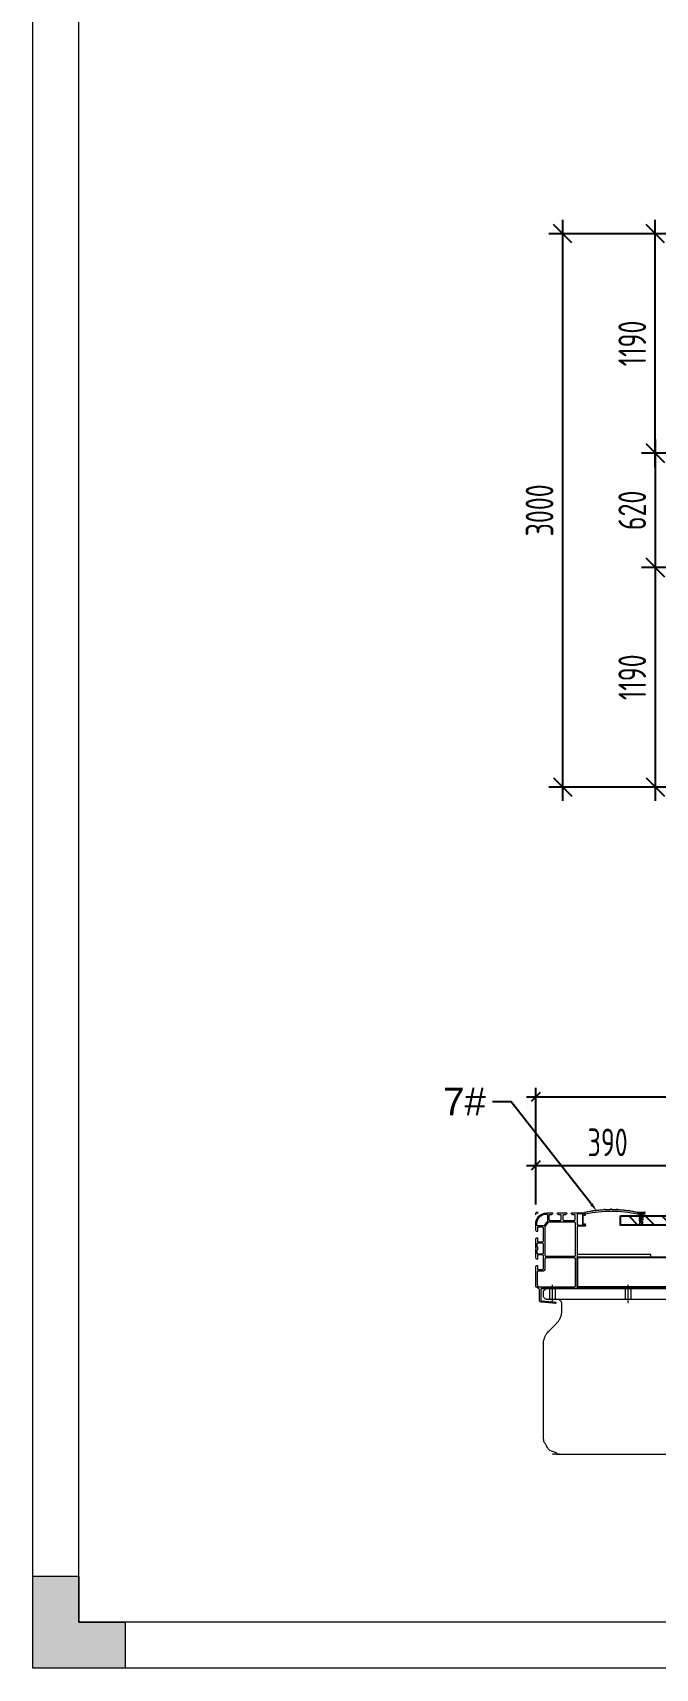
# Model space of a CAD drawing. Header units: millimetres. Extents: x 136606 to 1229059, y 82794 to 127566.
# Drawn here: x 931427 to 934801, y 112490 to 121359 of the extents above; entities that cross this region are included whole.
import ezdxf
from ezdxf import colors
from ezdxf.entities.mleader import LeaderData, LeaderLine
from ezdxf.math import Vec2, Vec3

# ---------------------------------------------------------------- set-up
doc = ezdxf.new("R2010")
doc.units = ezdxf.units.MM
doc.linetypes.add('CENTER', pattern=[0.6, 0.375, -0.075, 0.075, -0.075])
doc.linetypes.add('HIDDEN', pattern=[9.525, 6.35, -3.175])
for name, color, linetype, lineweight in [('加强板', 140, 'Continuous', 18), ('图框', 7, 'Continuous', 13), ('型材', 7, 'Continuous', 15), ('浮箱', 160, 'Continuous', 20)]:
    doc.layers.add(name, color=color, linetype=linetype, lineweight=lineweight)
for name, color, linetype in [('标注', 9, 'Continuous'), ('铝横梁', 220, 'Continuous'), ('铺板', 42, 'Continuous')]:
    doc.layers.add(name, color=color, linetype=linetype)
doc.styles.add('hztxt', font='ros1.shx', dxfattribs={"width": 0.8, "bigfont": 'hztxt.shx'})
doc.styles.get("Standard").update_dxf_attribs({"font": 'arial.ttf'})
doc.dimstyles.new('DIM-50', dxfattribs={"dimscale": 50, "dimtxt": 3, "dimasz": 2, "dimexe": 1.5, "dimexo": 1.5, "dimgap": 1, "dimtad": 1, "dimdec": 1, "dimdsep": 46, "dimtxsty": 'hztxt', "dimblk": 'OBLIQUE', "dimcen": 0, "dimdle": 1.5, "dimclrd": 9, "dimclre": 9, "dimclrt": 2, "dimadec": 1, "dimazin": 0, "dimtfac": 1, "dimtdec": 1, "dimtix": 1, "dimtmove": 2, "dimatfit": 3, "dimldrblk": 'OBLIQUE', "dimfxl": 15, "dimtolj": 1, "dimtzin": 0, "dimarcsym": 1})
doc.dimstyles.new('DIM-50-SC0.5', dxfattribs={"dimscale": 50, "dimtxt": 3, "dimasz": 1, "dimexe": 1, "dimexo": 1, "dimgap": 1, "dimtad": 1, "dimdec": 1, "dimlfac": 0.5, "dimdsep": 46, "dimtxsty": 'hztxt', "dimblk": 'OBLIQUE', "dimcen": 0, "dimdle": 1, "dimclrd": 9, "dimclre": 9, "dimclrt": 2, "dimadec": 1, "dimazin": 0, "dimtfac": 1, "dimtdec": 1, "dimtix": 1, "dimtmove": 2, "dimatfit": 3, "dimldrblk": 'OBLIQUE', "dimfxl": 15, "dimtolj": 1, "dimtzin": 0, "dimarcsym": 1})

# ---------------------------------------------------------------- blocks, each defined once
blk = doc.blocks.new('GW-TK')
at = {"layer": '图框', "linetype": 'Continuous', "lineweight": 0}
h = blk.add_hatch(color=256, dxfattribs=at)
h.dxf.hatch_style = 1
h.paths.add_polyline_path([(927193.56, 464418.01), (927193.56, 464423.01), (927188.55, 464423.01), (927188.55, 464428.01), (927183.55, 464428.01), (927183.55, 464418.01)])
at = {"layer": '图框'}
for points in [[(927183.55, 464715.01), (927603.55, 464715.01), (927603.55, 464418.01), (927183.55, 464418.01)], [(927188.55, 464710.01), (927598.55, 464710.01), (927598.55, 464423.01), (927188.55, 464423.01)]]:
    blk.add_lwpolyline(points, close=True, dxfattribs=at)
at = {"layer": '图框', "linetype": 'Continuous', "lineweight": 0}
blk.add_lwpolyline([(927188.55, 464428.01), (927188.55, 464423.01), (927193.56, 464423.01), (927193.56, 464418.01), (927183.55, 464418.01), (927183.55, 464428.01)], close=True, dxfattribs=at)
blk = doc.blocks.new('_Oblique')
at = {"color": 0, "linetype": 'ByBlock', "lineweight": -2}
blk.add_line((-0.5, -0.5), (0.5, 0.5), dxfattribs=at)
blk = doc.blocks.new('*D2184')
at = {"layer": 'Defpoints', "color": 0, "transparency": 16777216}
for p in [(935271.5, 120268.8), (934298.6, 117268.8), (935271.5, 117268.8)]:
    blk.add_point(p, dxfattribs=at)
at = {"layer": '标注', "color": 9, "lineweight": -2, "transparency": 16777216}
for p, q in [((935196.5, 120268.8), (934223.6, 120268.8)), ((934298.6, 120343.8), (934298.6, 117193.8)), ((935196.5, 117268.8), (934223.6, 117268.8))]:
    blk.add_line(p, q, dxfattribs=at)
at = {"layer": '标注', "color": 9, "lineweight": -2, "transparency": 16777216, "xscale": 100, "yscale": 100, "zscale": 100}
for p, rotation in [((934298.6, 120268.8), 90), ((934298.6, 117268.8), 270)]:
    blk.add_blockref('_Oblique', p, dxfattribs=dict(at, rotation=rotation))
at = {"layer": '标注', "color": 2, "transparency": 16777216, "insert": (934173.6, 118768.8), "char_height": 150, "attachment_point": 5, "rotation": 90, "style": 'hztxt'}
blk.add_mtext('\\A1;3000', dxfattribs=at)
blk = doc.blocks.new('*D2185')
at = {"layer": 'Defpoints', "color": 0, "transparency": 16777216}
for p in [(934801.1, 120268.8), (935383.5, 120268.8), (935383.5, 119078.8, 0)]:
    blk.add_point(p, dxfattribs=at)
at = {"layer": '标注', "color": 9, "lineweight": -2, "transparency": 16777216}
for p, q in [((935308.5, 120268.8), (934726.1, 120268.8)), ((934801.1, 119003.8), (934801.1, 120343.8)), ((935308.5, 119078.8), (934726.1, 119078.8))]:
    blk.add_line(p, q, dxfattribs=at)
at = {"layer": '标注', "color": 9, "lineweight": -2, "transparency": 16777216, "xscale": 100, "yscale": 100, "zscale": 100}
for p, rotation in [((934801.1, 120268.8), 90), ((934801.1, 119078.8), 270)]:
    blk.add_blockref('_Oblique', p, dxfattribs=dict(at, rotation=rotation))
at = {"layer": '标注', "color": 2, "transparency": 16777216, "insert": (934676.1, 119673.8), "char_height": 150, "attachment_point": 5, "rotation": 90, "style": 'hztxt'}
blk.add_mtext('\\A1;1190', dxfattribs=at)
blk = doc.blocks.new('*D2186')
at = {"layer": 'Defpoints', "color": 0, "transparency": 16777216}
for p in [(935383.5, 118458.8, 0), (934801.1, 117268.8), (935383.5, 117268.8)]:
    blk.add_point(p, dxfattribs=at)
at = {"layer": '标注', "color": 9, "lineweight": -2, "transparency": 16777216}
for p, q in [((934801.1, 118533.8), (934801.1, 117193.8)), ((935308.5, 118458.8), (934726.1, 118458.8)), ((935308.5, 117268.8), (934726.1, 117268.8))]:
    blk.add_line(p, q, dxfattribs=at)
at = {"layer": '标注', "color": 9, "lineweight": -2, "transparency": 16777216, "xscale": 100, "yscale": 100, "zscale": 100}
for p, rotation in [((934801.1, 118458.8), 90), ((934801.1, 117268.8), 270)]:
    blk.add_blockref('_Oblique', p, dxfattribs=dict(at, rotation=rotation))
at = {"layer": '标注', "color": 2, "transparency": 16777216, "insert": (934676.1, 117863.8), "char_height": 150, "attachment_point": 5, "rotation": 90, "style": 'hztxt'}
blk.add_mtext('\\A1;1190', dxfattribs=at)
blk = doc.blocks.new('*D2187')
at = {"layer": 'Defpoints', "color": 0, "transparency": 16777216}
for p in [(935383.5, 119078.8), (934801.1, 118458.8), (935383.5, 118458.8, 0)]:
    blk.add_point(p, dxfattribs=at)
at = {"layer": '标注', "color": 9, "lineweight": -2, "transparency": 16777216}
for p, q in [((934801.1, 119153.8), (934801.1, 118383.8)), ((935308.5, 119078.8), (934726.1, 119078.8)), ((935308.5, 118458.8), (934726.1, 118458.8))]:
    blk.add_line(p, q, dxfattribs=at)
at = {"layer": '标注', "color": 9, "lineweight": -2, "transparency": 16777216, "xscale": 100, "yscale": 100, "zscale": 100}
for p, rotation in [((934801.1, 119078.8), 90), ((934801.1, 118458.8), 270)]:
    blk.add_blockref('_Oblique', p, dxfattribs=dict(at, rotation=rotation))
at = {"layer": '标注', "color": 2, "transparency": 16777216, "insert": (934676.1, 118768.8), "char_height": 150, "attachment_point": 5, "rotation": 90, "style": 'hztxt'}
blk.add_mtext('\\A1;620', dxfattribs=at)
blk = doc.blocks.new('*D2202')
at = {"layer": 'Defpoints', "color": 0, "transparency": 16777216}
for p in [(934932.7, 115217), (934152.7, 115059.3, 0), (934932.7, 114893.8, 0)]:
    blk.add_point(p, dxfattribs=at)
at = {"layer": '标注', "color": 9, "lineweight": -2, "transparency": 16777216}
for p, q in [((934102.7, 115217), (934982.7, 115217)), ((934152.7, 115109.3), (934152.7, 115267)), ((934932.7, 114943.8), (934932.7, 115267))]:
    blk.add_line(p, q, dxfattribs=at)
at = {"layer": '标注', "color": 9, "lineweight": -2, "transparency": 16777216, "xscale": 50, "yscale": 50, "zscale": 50, "rotation": 180}
blk.add_blockref('_Oblique', (934152.7, 115217), dxfattribs=at)
at = {"layer": '标注', "color": 9, "lineweight": -2, "transparency": 16777216, "xscale": 50, "yscale": 50, "zscale": 50}
blk.add_blockref('_Oblique', (934932.7, 115217), dxfattribs=at)
at = {"layer": '标注', "color": 2, "transparency": 16777216, "insert": (934542.7, 115342), "char_height": 150, "attachment_point": 5, "style": 'hztxt'}
blk.add_mtext('\\A1;390', dxfattribs=at)
blk = doc.blocks.new('*D2205')
at = {"layer": 'Defpoints', "color": 0, "transparency": 16777216}
for p in [(934152.7, 115587.7), (934152.7, 114954.8, 0), (940152.7, 114954.8, 0)]:
    blk.add_point(p, dxfattribs=at)
at = {"layer": '标注', "color": 9, "lineweight": -2, "transparency": 16777216}
for p, q in [((940202.7, 115587.7), (934102.7, 115587.7)), ((934152.7, 115004.8), (934152.7, 115637.7)), ((940152.7, 115004.8), (940152.7, 115637.7))]:
    blk.add_line(p, q, dxfattribs=at)
at = {"layer": '标注', "color": 9, "lineweight": -2, "transparency": 16777216, "xscale": 50, "yscale": 50, "zscale": 50, "rotation": 180}
blk.add_blockref('_Oblique', (934152.7, 115587.7), dxfattribs=at)
at = {"layer": '标注', "color": 9, "lineweight": -2, "transparency": 16777216, "xscale": 50, "yscale": 50, "zscale": 50}
blk.add_blockref('_Oblique', (940152.7, 115587.7), dxfattribs=at)
at = {"layer": '标注', "color": 2, "transparency": 16777216, "insert": (937152.7, 115712.7), "char_height": 150, "attachment_point": 5, "style": 'hztxt'}
blk.add_mtext('\\A1;3000', dxfattribs=at)
blk = doc.blocks.new('双槽主梁')
at = {"layer": '型材', "color": 3}
for p in [(153516, -51365.7), (153511, -51370.7)]:
    blk.add_line(p, (153511, -51365.7), dxfattribs=at)
for points in [[(153626, -51398.7), (153645.5, -51398.7, -0.414214), (153646, -51399.2), (153646, -51401.7, -0.414214), (153645.5, -51402.2), (153626, -51402.2, 0.414214), (153623, -51405.2), (153623, -51566.1, -0.198912), (153623, -51566.3), (153622.9, -51566.4, 0.668179), (153623, -51566.7), (153627.5, -51566.7, -0.414214), (153628, -51567.2), (153628, -51570.2, -0.414214), (153627.5, -51570.7), (153528, -51570.7, 0.414214), (153525, -51573.7), (153525, -51601.2, 0.387452), (153527.8, -51604.2), (153565.6, -51607.7, -0.409136), (153566, -51608.3), (153565.8, -51611.3, -0.419306), (153565.3, -51611.7), (153527.4, -51608.2, -0.387455), (153521, -51601.2), (153521, -51573.4, 0.34754), (153518.7, -51570.5, -0.34754), (153511, -51560.7), (153511, -51544.1, -0.198912), (153511.1, -51543.9), (153511.5, -51543.5, 0.414214), (153511.5, -51543.3), (153511.1, -51542.9, -0.414214), (153511.1, -51542.6), (153511.5, -51542.2, 0.414214), (153511.5, -51541.9), (153511.1, -51541.5, -0.198912), (153511, -51541.4), (153511, -51532.1, -0.198912), (153511.1, -51531.9), (153511.5, -51531.5, 0.414214), (153511.5, -51531.3), (153511.1, -51530.9, -0.414214), (153511.1, -51530.6), (153511.5, -51530.2, 0.414214), (153511.5, -51529.9), (153511.1, -51529.5, -0.198912), (153511, -51529.4), (153511, -51512.2, -0.414214), (153515, -51508.2), (153515.5, -51508.2, -0.414214), (153516, -51508.7), (153516, -51518.7, 0.414214), (153517, -51519.7), (153529, -51519.7, 0.414214), (153532, -51516.7), (153532, -51482.7, 0.414214), (153529, -51479.7), (153517, -51479.7, 0.414214), (153516, -51480.7), (153516, -51490.7, -0.414214), (153515.5, -51491.2), (153515, -51491.2, -0.414214), (153511, -51487.2), (153511, -51464.1, -0.198912), (153511.2, -51463.8), (153512.4, -51462.6, 0.414214), (153512.4, -51461.9), (153511.2, -51460.7, -0.198912), (153511, -51460.3), (153511, -51437.2, -0.414214), (153515, -51433.2), (153515.5, -51433.2, -0.414214), (153516, -51433.7), (153516, -51443.7, 0.414214), (153517, -51444.7), (153529, -51444.7, 0.414214), (153532, -51441.7), (153532, -51407.7, 0.414214), (153529, -51404.7), (153517, -51404.7, 0.414214), (153516, -51405.7), (153516, -51415.7, -0.414214), (153515.5, -51416.2), (153515, -51416.2, -0.414214), (153511, -51412.2), (153511, -51395.7, -0.414214), (153541, -51365.7), (153550.2, -51365.7, -0.198912), (153550.4, -51365.8), (153550.7, -51366.2, 0.414214), (153551, -51366.2), (153551.4, -51365.8, -0.414214), (153551.7, -51365.8), (153552.1, -51366.2, 0.414214), (153552.4, -51366.2), (153552.7, -51365.8, -0.198912), (153552.9, -51365.7), (153556.5, -51365.7, -0.414214), (153557, -51366.2), (153557, -51367.8, -0.198912), (153556.8, -51368.5), (153554.8, -51370.4, -0.198912), (153554.1, -51370.7), (153548, -51370.7, 0.414214), (153547, -51371.7), (153547, -51383.7, 0.414214), (153550, -51386.7), (153577, -51386.7, 0.414214), (153580, -51383.7), (153580, -51371.7, 0.414214), (153579, -51370.7), (153573, -51370.7, -0.198912), (153572.3, -51370.4), (153570.3, -51368.5, -0.198912), (153570, -51367.8), (153570, -51366.2, -0.414214), (153570.5, -51365.7), (153574.2, -51365.7, -0.198912), (153574.4, -51365.8), (153574.7, -51366.2, 0.414214), (153575, -51366.2), (153575.4, -51365.8, -0.414214), (153575.7, -51365.8), (153576.1, -51366.2, 0.414214), (153576.4, -51366.2), (153576.7, -51365.8, -0.198912), (153576.9, -51365.7), (153588.2, -51365.7, -0.198912), (153588.4, -51365.8), (153588.7, -51366.2, 0.414214), (153589, -51366.2), (153589.4, -51365.8, -0.414214), (153589.7, -51365.8), (153590.1, -51366.2, 0.414214), (153590.4, -51366.2), (153590.7, -51365.8, -0.198912), (153590.9, -51365.7), (153594.5, -51365.7, -0.414214), (153595, -51366.2), (153595, -51367.8, -0.198912), (153594.8, -51368.5), (153592.8, -51370.4, -0.198912), (153592.1, -51370.7), (153586, -51370.7, 0.414214), (153585, -51371.7), (153585, -51383.7, 0.414214), (153588, -51386.7), (153615, -51386.7, 0.414214), (153618, -51383.7), (153618, -51371.7, 0.414214), (153617, -51370.7), (153611, -51370.7, -0.198912), (153610.3, -51370.4), (153608.3, -51368.5, -0.198912), (153608, -51367.8), (153608, -51366.2, -0.414214), (153608.5, -51365.7), (153612.2, -51365.7, -0.198912), (153612.4, -51365.8), (153612.7, -51366.2, 0.414214), (153613, -51366.2), (153613.4, -51365.8, -0.414214), (153613.7, -51365.8), (153614.1, -51366.2, 0.414214), (153614.4, -51366.2), (153614.7, -51365.8, -0.198912), (153614.9, -51365.7), (153640.5, -51365.7, -0.414214), (153643, -51368.2, -0.414214), (153642.5, -51368.7), (153626, -51368.7, 0.414214), (153623, -51371.7), (153623, -51395.7, 0.414214)], [(153539.9, -51368.9, -0.426474), (153542.9, -51371.8), (153542.9, -51387.6, -0.166475), (153542.3, -51389.4), (153534.1, -51400, -0.231758), (153531.8, -51401.1), (153517, -51401.1, -0.414214), (153514.1, -51398.2), (153514.1, -51395.7, -0.402058)], [(153618.8, -51480.6), (153618.8, -51393.9, 0.414214), (153615.8, -51390.9), (153546.6, -51390.9, 0.231758), (153544.3, -51392.1), (153536.9, -51401.6, 0.166475), (153536.2, -51403.5), (153536.2, -51480.6, 0.414214), (153539.2, -51483.6), (153615.8, -51483.6, 0.414214)], [(153515.7, -51466.7), (153514.7, -51466.7, 0.414214), (153514.2, -51467.2), (153514.2, -51473.5, 0.414214), (153517.2, -51476.5), (153529, -51476.5, 0.414214), (153532, -51473.5), (153532, -51450.9, 0.414214), (153529, -51447.9), (153517.2, -51447.9, 0.414214), (153514.2, -51450.9), (153514.2, -51457.2, 0.414214), (153514.7, -51457.7), (153515.7, -51457.7, -0.414214), (153516.2, -51458.2), (153516.2, -51466.2, -0.414214)], [(153539.2, -51487.3, 0.414214), (153536.2, -51490.3), (153536.2, -51516.9, -0.414214), (153529.2, -51523.9), (153518.2, -51523.9, 0.414214), (153515.2, -51526.9), (153515.2, -51560, 0.414214), (153521.7, -51566.5), (153615.8, -51566.5, 0.414214), (153618.8, -51563.5), (153618.8, -51490.3, 0.414214), (153615.8, -51487.3)]]:
    blk.add_lwpolyline(points, format="xyb", close=True, dxfattribs=at)
blk = doc.blocks.new('A$C798375EF')
at = {"layer": '图框'}
for p, q in [((0, 44.6), (0, 44.6)), ((1.1, 45.7), (13.4, 45.7)), ((1.1, 43.6), (13.4, 43.6)), ((3.2, 40.8), (3.2, 43.6)), ((3.7, 40.9), (24.4, 40.9)), ((3.7, 40.3), (24.4, 40.3)), ((21.8, 38.2), (6.3, 34.9)), ((6.3, 34.9), (8.6, 34.5)), ((21.8, 31.7), (6.3, 28.4)), ((6.3, 28.4), (8.6, 27.9)), ((21.8, 26.5), (6.3, 23.2)), ((6.3, 23.2), (8.6, 22.7)), ((21.8, 19.9), (6.3, 16.7)), ((6.3, 16.7), (8.6, 16.2)), ((8.6, 40.3), (8.6, 38.7)), ((8.6, 34.5), (8.6, 32.2)), ((8.6, 27.9), (8.6, 24.9)), ((8.6, 22.7), (8.6, 19.7)), ((8.6, 16.2), (8.6, 13.1)), ((8.6, 15.2), (8.6, 12.1)), ((8.6, 13.7), (8.6, 5.2)), ((8.6, 13.7), (8.6, 10.7)), ((8.6, 5.2), (15.7, 13.2)), ((8.6, 9.7), (8.6, 6.7)), ((14, 0), (8.6, 5.2)), ((16.2, 40.3), (11.5, 39.3)), ((17.2, 34), (11.5, 32.8)), ((17.2, 28.8), (11.5, 27.6)), ((17.2, 22.3), (11.5, 21)), ((17.2, 15.7), (11.5, 14.5)), ((13.4, 45.7), (13.4, 41.5)), ((13.4, 41.5), (14.6, 41.5)), ((14, 0), (19.4, 5.2)), ((14.6, 45.7), (14.6, 41.5)), ((14.6, 45.7), (27, 45.7)), ((14.6, 43.6), (27, 43.6)), ((15.3, 1.5), (17.5, 12)), ((19.4, 38.7), (19.4, 40.3)), ((19.4, 38.7), (21.8, 38.2)), ((19.4, 32.2), (19.4, 34.5)), ((19.4, 32.2), (21.8, 31.7)), ((19.4, 27), (19.4, 29.3)), ((19.4, 27), (21.8, 26.5)), ((19.4, 20.4), (19.4, 22.7)), ((19.4, 20.4), (21.8, 19.9)), ((19.4, 14), (19.4, 16.3)), ((19.4, 14), (19.4, 16.3)), ((19.4, 5.2), (19.4, 14.9)), ((19.4, 6.9), (19.4, 9.2)), ((24.8, 40.8), (24.8, 43.6)), ((28.1, 44.6), (28.1, 44.6))]:
    blk.add_line(p, q, dxfattribs=at)
for centre, radius, start, end in [((1.1, 44.6), 1.08, 90, 180), ((1.1, 44.6), 1.08, 180, 270), ((3.7, 40.8), 0.432, 180, 270), ((16.4, 12.3), 1.16, 346.9335, 129.6111), ((24.4, 40.8), 0.432, 270, 0), ((27, 44.6), 1.08, 0, 90), ((27, 44.6), 1.08, 270, 0)]:
    blk.add_arc(centre, radius, start, end, dxfattribs=at)
blk = doc.blocks.new('1560x1160x450C')
at = {"layer": '浮箱', "color": 252, "linetype": 'HIDDEN', "ltscale": 9.144}
for p, q in [((17.6, 420), (17.6, 450)), ((32.6, 420), (32.6, 450)), ((222.6, 420), (222.6, 450)), ((237.6, 420), (237.6, 450)), ((922.6, 420), (922.6, 450)), ((937.6, 420), (937.6, 450)), ((1127.6, 420), (1127.6, 450)), ((1142.6, 420), (1142.6, 450))]:
    blk.add_line(p, q, dxfattribs=at)
at = {"layer": '浮箱', "color": 252, "linetype": 'CENTER', "ltscale": 6.096}
for p, q in [((25.1, 410), (25.1, 460)), ((230.1, 410), (230.1, 460)), ((930.1, 410), (930.1, 460)), ((1135.1, 410), (1135.1, 460))]:
    blk.add_line(p, q, dxfattribs=at)
at = {"layer": '浮箱', "color": 252, "linetype": 'Continuous'}
for p, q in [((14.8, 334.6), (35.5, 355.4)), ((1124.8, 355.4), (1145.5, 334.6)), ((557.8, 354.4), (602.4, 354.4)), ((527.4, 50), (527.4, 299.3)), ((632.8, 299.3), (632.8, 50)), ((0, 95.5), (0.1, 95.5)), ((0.1, 92.4), (0, 92.4)), ((0, 87.9), (0.1, 87.9)), ((602.4, 0.5), (557.8, 0.5))]:
    blk.add_line(p, q, dxfattribs=at)
blk.add_lwpolyline([(50.1, 390.7), (50.1, 408, 0.414214), (38.1, 420)], format="xyb", dxfattribs=at)
for centre, start, end in [((557.8, 324.4), 90, 160.019), ((602.4, 324.4), 19.981, 90)]:
    blk.add_arc(centre, 30, start, end, dxfattribs=at)
for points, weights, knots in [([(1122.1, 420), (580.1, 420), (38.1, 420), (24.1, 420), (10.1, 420), (0.1, 420), (0.1, 430), (0.1, 435), (0.1, 440), (0.1, 450), (10.1, 450), (30.1, 450), (50.1, 450), (580.1, 450), (1110.1, 450), (1130.1, 450), (1150.1, 450), (1160.1, 450), (1160.1, 440), (1160.1, 435), (1160.1, 430), (1160.1, 420), (1150.1, 420), (1136.1, 420), (1122.1, 420), (1110.1, 420), (1110.1, 408), (1110.1, 399.4), (1110.1, 390.7)], [1, 1, 1, 1, 1, 0.707106781187, 1, 1, 1, 0.707106781187, 1, 1, 1, 1, 1, 1, 1, 0.707106781187, 1, 1, 1, 0.707106781187, 1, 1, 1, 0.707106781187, 1, 1, 1], [0, 0, 0, 1, 1, 2, 2, 3.570796, 3.570796, 4.570796, 4.570796, 6.141593, 6.141593, 7.141593, 7.141593, 8.141593, 8.141593, 9.141593, 9.141593, 10.712389, 10.712389, 11.712389, 11.712389, 13.283185, 13.283185, 14.283185, 14.283185, 15.853982, 15.853982, 16.853982, 16.853982, 16.853982]), ([(1145.5, 334.6), (1160.1, 320), (1160.1, 299.3), (1160.1, 174.6), (1160.1, 50), (1160.1, 0), (1110.1, 0), (580.1, 0), (50.1, 0), (0.1, 0), (0.1, 50), (0.1, 174.6), (0.1, 299.3), (0.1, 320), (14.8, 334.6)], [1, 0.923879532511, 1, 1, 1, 0.707106781187, 1, 1, 1, 0.707106781187, 1, 1, 1, 0.923879532511, 1], [0, 0, 0, 0.785398, 0.785398, 1.785398, 1.785398, 3.356194, 3.356194, 4.356194, 4.356194, 5.926991, 5.926991, 6.926991, 6.926991, 7.712389, 7.712389, 7.712389])]:
    blk.add_rational_spline(points, weights, degree=2, knots=knots, dxfattribs=at)
for points, knots in [([(35.5, 355.4), (36.2, 356.1), (37.7, 357.7), (39.8, 360.2), (42.8, 364.4), (45.7, 369.5), (48, 376), (49.1, 380.3), (49.7, 384.1), (50.1, 387.4), (50.1, 389.6), (50.1, 390.7)], [0, 0, 0, 0, 0.111111, 0.215175, 0.312349, 0.577796, 0.694932, 0.801882, 0.869831, 0.935528, 1, 1, 1, 1]), ([(1110.1, 390.7), (1110.1, 389.9), (1110.2, 388.2), (1110.3, 385.8), (1110.6, 383.3), (1111.2, 380.1), (1112.3, 376), (1114.6, 369.5), (1117.8, 363.9), (1121.5, 358.8), (1123.6, 356.5), (1124.8, 355.4)], [0, 0, 0, 0, 0.048299, 0.097136, 0.146958, 0.198184, 0.305132, 0.422267, 0.687709, 0.836011, 1, 1, 1, 1]), ([(527.4, 299.3), (527.4, 300.4), (527.4, 302.6), (527.5, 305.9), (527.5, 309.2), (527.6, 312.4), (527.7, 315.6), (527.9, 318.8), (528, 321.9), (528.2, 323.9), (528.2, 324.9)], [0, 0, 0, 0, 0.122219, 0.245218, 0.369005, 0.493587, 0.61897, 0.745163, 0.87217, 1, 1, 1, 1]), ([(528.2, 324.9), (528.3, 325.8), (528.4, 327.6), (528.7, 330.1), (529.1, 332.4), (529.5, 333.9), (529.6, 334.6)], [0, 0, 0, 0, 0.259247, 0.499984, 0.755295, 1, 1, 1, 1]), ([(630.6, 334.6), (630.8, 333.9), (631.1, 332.4), (631.5, 330.1), (631.8, 327.6), (631.9, 325.8), (632, 324.9)], [0, 0, 0, 0, 0.244698, 0.500016, 0.740745, 1, 1, 1, 1]), ([(632, 324.9), (632.1, 323.9), (632.2, 321.9), (632.4, 318.8), (632.5, 315.6), (632.6, 312.4), (632.7, 309.2), (632.8, 305.9), (632.8, 302.6), (632.8, 300.4), (632.8, 299.3)], [0, 0, 0, 0, 0.12783, 0.254837, 0.38103, 0.506413, 0.630995, 0.754782, 0.877781, 1, 1, 1, 1]), ([(528.2, 24.4), (528.2, 25.4), (528, 27.4), (527.9, 30.5), (527.7, 33.7), (527.6, 36.9), (527.5, 40.1), (527.5, 43.4), (527.4, 46.7), (527.4, 48.9), (527.4, 50)], [0, 0, 0, 0, 0.12783, 0.254837, 0.38103, 0.506413, 0.630995, 0.754782, 0.877781, 1, 1, 1, 1]), ([(632.8, 50), (632.8, 48.9), (632.8, 46.7), (632.8, 43.4), (632.7, 40.1), (632.6, 36.9), (632.5, 33.7), (632.4, 30.5), (632.2, 27.4), (632.1, 25.4), (632, 24.4)], [0, 0, 0, 0, 0.122219, 0.245218, 0.369005, 0.493587, 0.61897, 0.745163, 0.87217, 1, 1, 1, 1]), ([(43, 0.5), (43, 0.5), (43, 0.5), (42.8, 0.5), (42.5, 0.6), (42.2, 0.6), (42.2, 0.6), (42.1, 0.6)], [0, 0, 0, 0, 0.054271, 0.054271, 0.93831, 0.93831, 1, 1, 1, 1]), ([(557.8, 0.5), (557.2, 0.5), (556, 0.5), (554.2, 0.6), (552.4, 0.6), (550, 0.7), (547.2, 1), (543.1, 1.5), (538.7, 2.7), (534.8, 5.1), (531.9, 8.5), (530, 12.8), (528.8, 18.1), (528.4, 22.2), (528.2, 24.4)], [0, 0, 0, 0, 0.031209, 0.062393, 0.093792, 0.12564, 0.187504, 0.251378, 0.371495, 0.500802, 0.620125, 0.750264, 0.867177, 1, 1, 1, 1]), ([(632, 24.4), (631.9, 23.5), (631.8, 21.7), (631.5, 19.2), (631.1, 17), (630.7, 15), (629.9, 12), (628.4, 8.5), (625.5, 5.1), (621.5, 2.7), (617.1, 1.5), (613.1, 1), (609.7, 0.7), (606.1, 0.5), (603.6, 0.5), (602.4, 0.5)], [0, 0, 0, 0, 0.055187, 0.107762, 0.157763, 0.205231, 0.250218, 0.380384, 0.499766, 0.628925, 0.748948, 0.812136, 0.874399, 0.938073, 1, 1, 1, 1])]:
    blk.add_open_spline(points, degree=3, knots=knots, dxfattribs=at)
blk.add_open_spline([(39.6, 1.1), (38.4, 1.4), (37, 1.7), (35.6, 2.1)], degree=3, dxfattribs=at)

msp = doc.modelspace()

# ---------------------------------------------------------------- hatches: boundary and pattern name
at = {"layer": '铺板'}
h = msp.add_hatch(dxfattribs=at)
h.set_pattern_fill('ANSI31', color=256, scale=20, angle=90, style=0)
h.set_pattern_definition([(135, (271836.293, 500633.39), (-44.9012806, -44.9012806), [])])
h.paths.add_polyline_path([(934611.7259, 114943.7564), (939903.2262, 114943.7563), (939903.2262, 114893.7563), (934611.7259, 114893.7564)])

# ---------------------------------------------------------------- linework, layer by layer
at = {"color": 3}
msp.add_line((934165.349, 114959.7564, 0.0005), (934152.7259, 114959.7564, 0.0005), dxfattribs=at)
at = {"layer": '加强板', "elevation": 0.0005}
msp.add_lwpolyline([(934776.7259, 114733.7564), (934376.7259, 114733.7564), (934376.7259, 114717.7564), (934776.7259, 114717.7564)], close=True, dxfattribs=at)
at = {"layer": '型材', "color": 7, "elevation": 0.0005}
msp.add_lwpolyline([(934629.0563, 114975.3091, 0.414213657), (934627.9302, 114975.4178), (934626.2587, 114974.0407, -0.414213657), (934625.1326, 114974.1494), (934623.7555, 114975.8208, 0.414213657), (934622.6293, 114975.9295), (934620.9345, 114974.5331, -0.196826161), (934620.3553, 114974.3536, 0.008014393), (934599.0929, 114975.891, -0.196826161), (934598.5455, 114976.1519), (934597.0692, 114977.7776, 0.414213657), (934595.9391, 114977.832), (934594.3359, 114976.3761, -0.414213657), (934593.2058, 114976.4305), (934591.7499, 114978.0338, 0.414213657), (934590.6198, 114978.0882), (934588.9941, 114976.6118, -0.196826161), (934588.4242, 114976.4047, 0.008014393), (934567.1125, 114976.9175, -0.196826161), (934566.5532, 114977.1518), (934565.0004, 114978.7047, 0.414213657), (934563.869, 114978.7047), (934562.3376, 114977.1733, -0.414213657), (934561.2063, 114977.1733), (934559.6749, 114978.7047, 0.414213657), (934558.5435, 114978.7047), (934556.9907, 114977.1518, -0.196826161), (934556.4314, 114976.9175, 0.008014393), (934535.1197, 114976.4047, -0.196826161), (934534.5498, 114976.6118), (934532.9241, 114978.0882, 0.414213657), (934531.794, 114978.0338), (934530.3381, 114976.4305, -0.414213657), (934529.208, 114976.3761), (934527.6048, 114977.832, 0.414213657), (934526.4747, 114977.7776), (934524.9984, 114976.1519, -0.196826161), (934524.451, 114975.891, 0.008014393), (934503.1886, 114974.3536, -0.196826161), (934502.6095, 114974.5331), (934500.9146, 114975.9295, 0.414213657), (934499.7885, 114975.8208), (934498.4113, 114974.1494, -0.414213657), (934497.2852, 114974.0407), (934495.6138, 114975.4178, 0.414213657), (934494.4876, 114975.3091), (934493.0912, 114973.6142, -0.196826161), (934492.557, 114973.3273, 0.008014393), (934471.3932, 114970.769, -0.196826161), (934470.806, 114970.9204), (934469.046, 114972.2338, 0.414213657), (934467.9264, 114972.071), (934466.6312, 114970.3353, -0.414213657), (934465.5116, 114970.1725), (934463.7759, 114971.4677, 0.414213657), (934462.6563, 114971.3049), (934461.343, 114969.5448, -0.196826161), (934460.8232, 114969.2325, 0.008014393), (934439.8069, 114965.6593, -0.196826161), (934439.2132, 114965.7823), (934437.392, 114967.0094, 0.414213657), (934436.2815, 114966.793), (934435.0713, 114964.997, -0.414213657), (934433.9609, 114964.7805), (934432.1648, 114965.9907, 0.414213657), (934431.0544, 114965.7743), (934429.8272, 114963.9531, -0.196826161), (934429.3231, 114963.6161, 0.004522839), (934417.5552, 114961.1135, 0.351545047), (934416.7721, 114960.1373), (934416.7721, 114954.939, -0.414213562), (934415.7721, 114953.939), (934407.7721, 114953.939, 0.414213562), (934406.7721, 114952.939), (934406.7721, 114896.9391, 0.414213562), (934408.7721, 114894.9391), (934421.7721, 114894.9391, 0.414213562), (934422.7721, 114895.9391), (934422.7721, 114897.9391, 0.414213562), (934421.7721, 114898.9391), (934411.7721, 114898.9391, -0.414213562), (934410.7721, 114899.9391), (934410.7721, 114946.939, -0.414213562), (934411.7721, 114947.939), (934421.7721, 114947.939, 0.414213562), (934422.7721, 114948.939), (934422.7721, 114953.874, -0.353470811), (934423.5619, 114954.8516, -0.107913327), (934704.1612, 114953.939), (934745.7718, 114953.939, 0.414213562), (934746.7718, 114954.939), (934746.7718, 114955.3617, 0.267949192), (934746.2718, 114956.2277), (934738.5756, 114960.6711, 0.131652498), (934737.5756, 114960.939), (934729.4345, 114960.939, 0.198912409), (934728.8688, 114960.7047), (934727.3375, 114959.1733, -0.414213657), (934726.2061, 114959.1733), (934724.6747, 114960.7047, 0.414213657), (934723.5434, 114960.7047), (934722.012, 114959.1733, -0.414213657), (934720.8806, 114959.1733), (934719.3493, 114960.7047, 0.198912409), (934718.7836, 114960.939), (934706.7718, 114960.939, 0.004824463), (934694.2208, 114963.6162, -0.196826161), (934693.7167, 114963.9531), (934692.4896, 114965.7743, 0.414213657), (934691.3791, 114965.9907), (934689.5831, 114964.7806, -0.414213657), (934688.4726, 114964.997), (934687.2624, 114966.793, 0.414213657), (934686.1519, 114967.0094), (934684.3307, 114965.7823, -0.196826161), (934683.737, 114965.6593, 0.008014393), (934662.7207, 114969.2326, -0.196826161), (934662.201, 114969.5449), (934660.8876, 114971.3049, 0.414213657), (934659.768, 114971.4677), (934658.0323, 114970.1725, -0.414213657), (934656.9127, 114970.3353), (934655.6176, 114972.071, 0.414213657), (934654.498, 114972.2338), (934652.7379, 114970.9205, -0.196826161), (934652.1507, 114970.7691, 0.008014393), (934630.9869, 114973.3273, -0.196826161), (934630.4527, 114973.6143)], format="xyb", close=True, dxfattribs=at)
at = {"layer": '铝横梁', "elevation": 0.0005}
msp.add_lwpolyline([(934376.7262, 114557.7564), (939928.7262, 114557.7564), (939928.7262, 114717.7564), (934376.7262, 114717.7564)], close=True, dxfattribs=at)
at = {"layer": '铺板', "elevation": 0.0005}
msp.add_lwpolyline([(934611.7259, 114943.7564), (939903.2262, 114943.7563), (939903.2262, 114893.7563), (934611.7259, 114893.7564)], close=True, dxfattribs=at)

# ---------------------------------------------------------------- block references
for name, p, xscale, yscale, zscale in [('GW-TK', (-45427750.9613, -23108410.2232), 50, 50, 50), ('双槽主梁', (627130.6374, 217691.2172, 0.0005), 2, 2, 2)]:
    msp.add_blockref(name, p, dxfattribs=dict(xscale=xscale, yscale=yscale, zscale=zscale))
at = {"layer": '图框', "xscale": 1.599999999976717, "yscale": 1.599999999976717, "zscale": 1.599999999976717}
msp.add_blockref('A$C798375EF', (934701.5162, 114891.2323, 0.0005), dxfattribs=at)
at = {"layer": '浮箱', "xscale": 2, "yscale": 2, "zscale": 2}
msp.add_blockref('1560x1160x450C', (934194.4767, 113649.7565, 0.0005), dxfattribs=at)

# ---------------------------------------------------------------- dimensions: what is measured, and where the dimension line sits
at = {"layer": '标注'}
for base, p1, p2, angle, picture, middle in [((934298.5963, 117268.8151), (935271.5007, 120268.8151), (935271.5007, 117268.8151), 90, '*D2184', (934173.5963, 118768.8151)), ((934801.0938, 120268.8151), (935383.5007, 119078.8151, 0.0005), (935383.5007, 120268.8151), 90, '*D2185', (934676.0938, 119673.8151)), ((934801.0938, 118458.8151), (935383.5007, 119078.8151), (935383.5007, 118458.8151, 0.0005), 90, '*D2187', (934676.0938, 118768.8151)), ((934801.0938, 117268.8151), (935383.5007, 118458.8151, 0.0005), (935383.5007, 117268.8151), 270, '*D2186', (934676.0938, 117863.8151))]:
    dim = msp.add_linear_dim(base=base, p1=p1, p2=p2, angle=angle, dimstyle='DIM-50', dxfattribs=at)
    dim.commit()
    dim.dimension.update_dxf_attribs({"geometry": picture, "text_midpoint": middle})
for base, p1, p2, picture, middle in [((934152.7262, 115587.6548), (940152.7262, 114954.7563, 0.0005), (934152.7262, 114954.7563, 0.0005), '*D2205', (937152.7262, 115712.6548)), ((934932.7262, 115217.0028), (934152.7262, 115059.2563, 0.0005), (934932.7262, 114893.7564, 0.0005), '*D2202', (934542.7262, 115342.0028))]:
    dim = msp.add_linear_dim(base=base, p1=p1, p2=p2, dimstyle='DIM-50-SC0.5', dxfattribs=at)
    dim.commit()
    dim.dimension.update_dxf_attribs({"geometry": picture, "text_midpoint": middle})

# ---------------------------------------------------------------- leaders
at = {"layer": '标注', "color": 6, "linetype": 'ByBlock'}
ml = msp.add_multileader_mtext('Standard', dxfattribs=at)
ml.set_content('7#', color=6)
ml.set_leader_properties()
ml.build(insert=Vec2(0, 0))
ml.multileader.update_dxf_attribs({"dogleg_length": 100, "arrow_head_size": 50})
ctx = ml.context
ctx.base_point, ctx.char_height, ctx.arrow_head_size, ctx.landing_gap_size, ctx.plane_origin = Vec3(933626.9242, 115562.2661), 150, 50, 35.8764, Vec3(934445.6692, 113856.7054)
ctx.text_align_type = 2
notes = []
notes.append((ctx, [(0, (1, 1, 0), (934019.1749, 115562.2661), (-1, 0), 100, [(0, [(934484.8206, 114968.4816)], 0, [])])]))
ctx.mtext.insert, ctx.mtext.alignment, ctx.mtext.flow_direction = Vec3(933883.2985, 115638.5451), 3, 5
for ctx, leaders in notes:
    for number, flags, end, landing, length, lines in leaders:
        leader = LeaderData()
        leader.index, (leader.has_last_leader_line, leader.has_dogleg_vector, leader.attachment_direction) = number, flags
        leader.last_leader_point, leader.dogleg_vector, leader.dogleg_length = Vec3(end), Vec3(landing), length
        for number, points, colour, breaks in lines:
            line = LeaderLine()
            line.index, line.vertices, line.color, line.breaks = number, Vec3.list(points), colors.encode_raw_color(colour), breaks
            leader.lines.append(line)
        ctx.leaders.append(leader)

doc.saveas('drawing.dxf')
